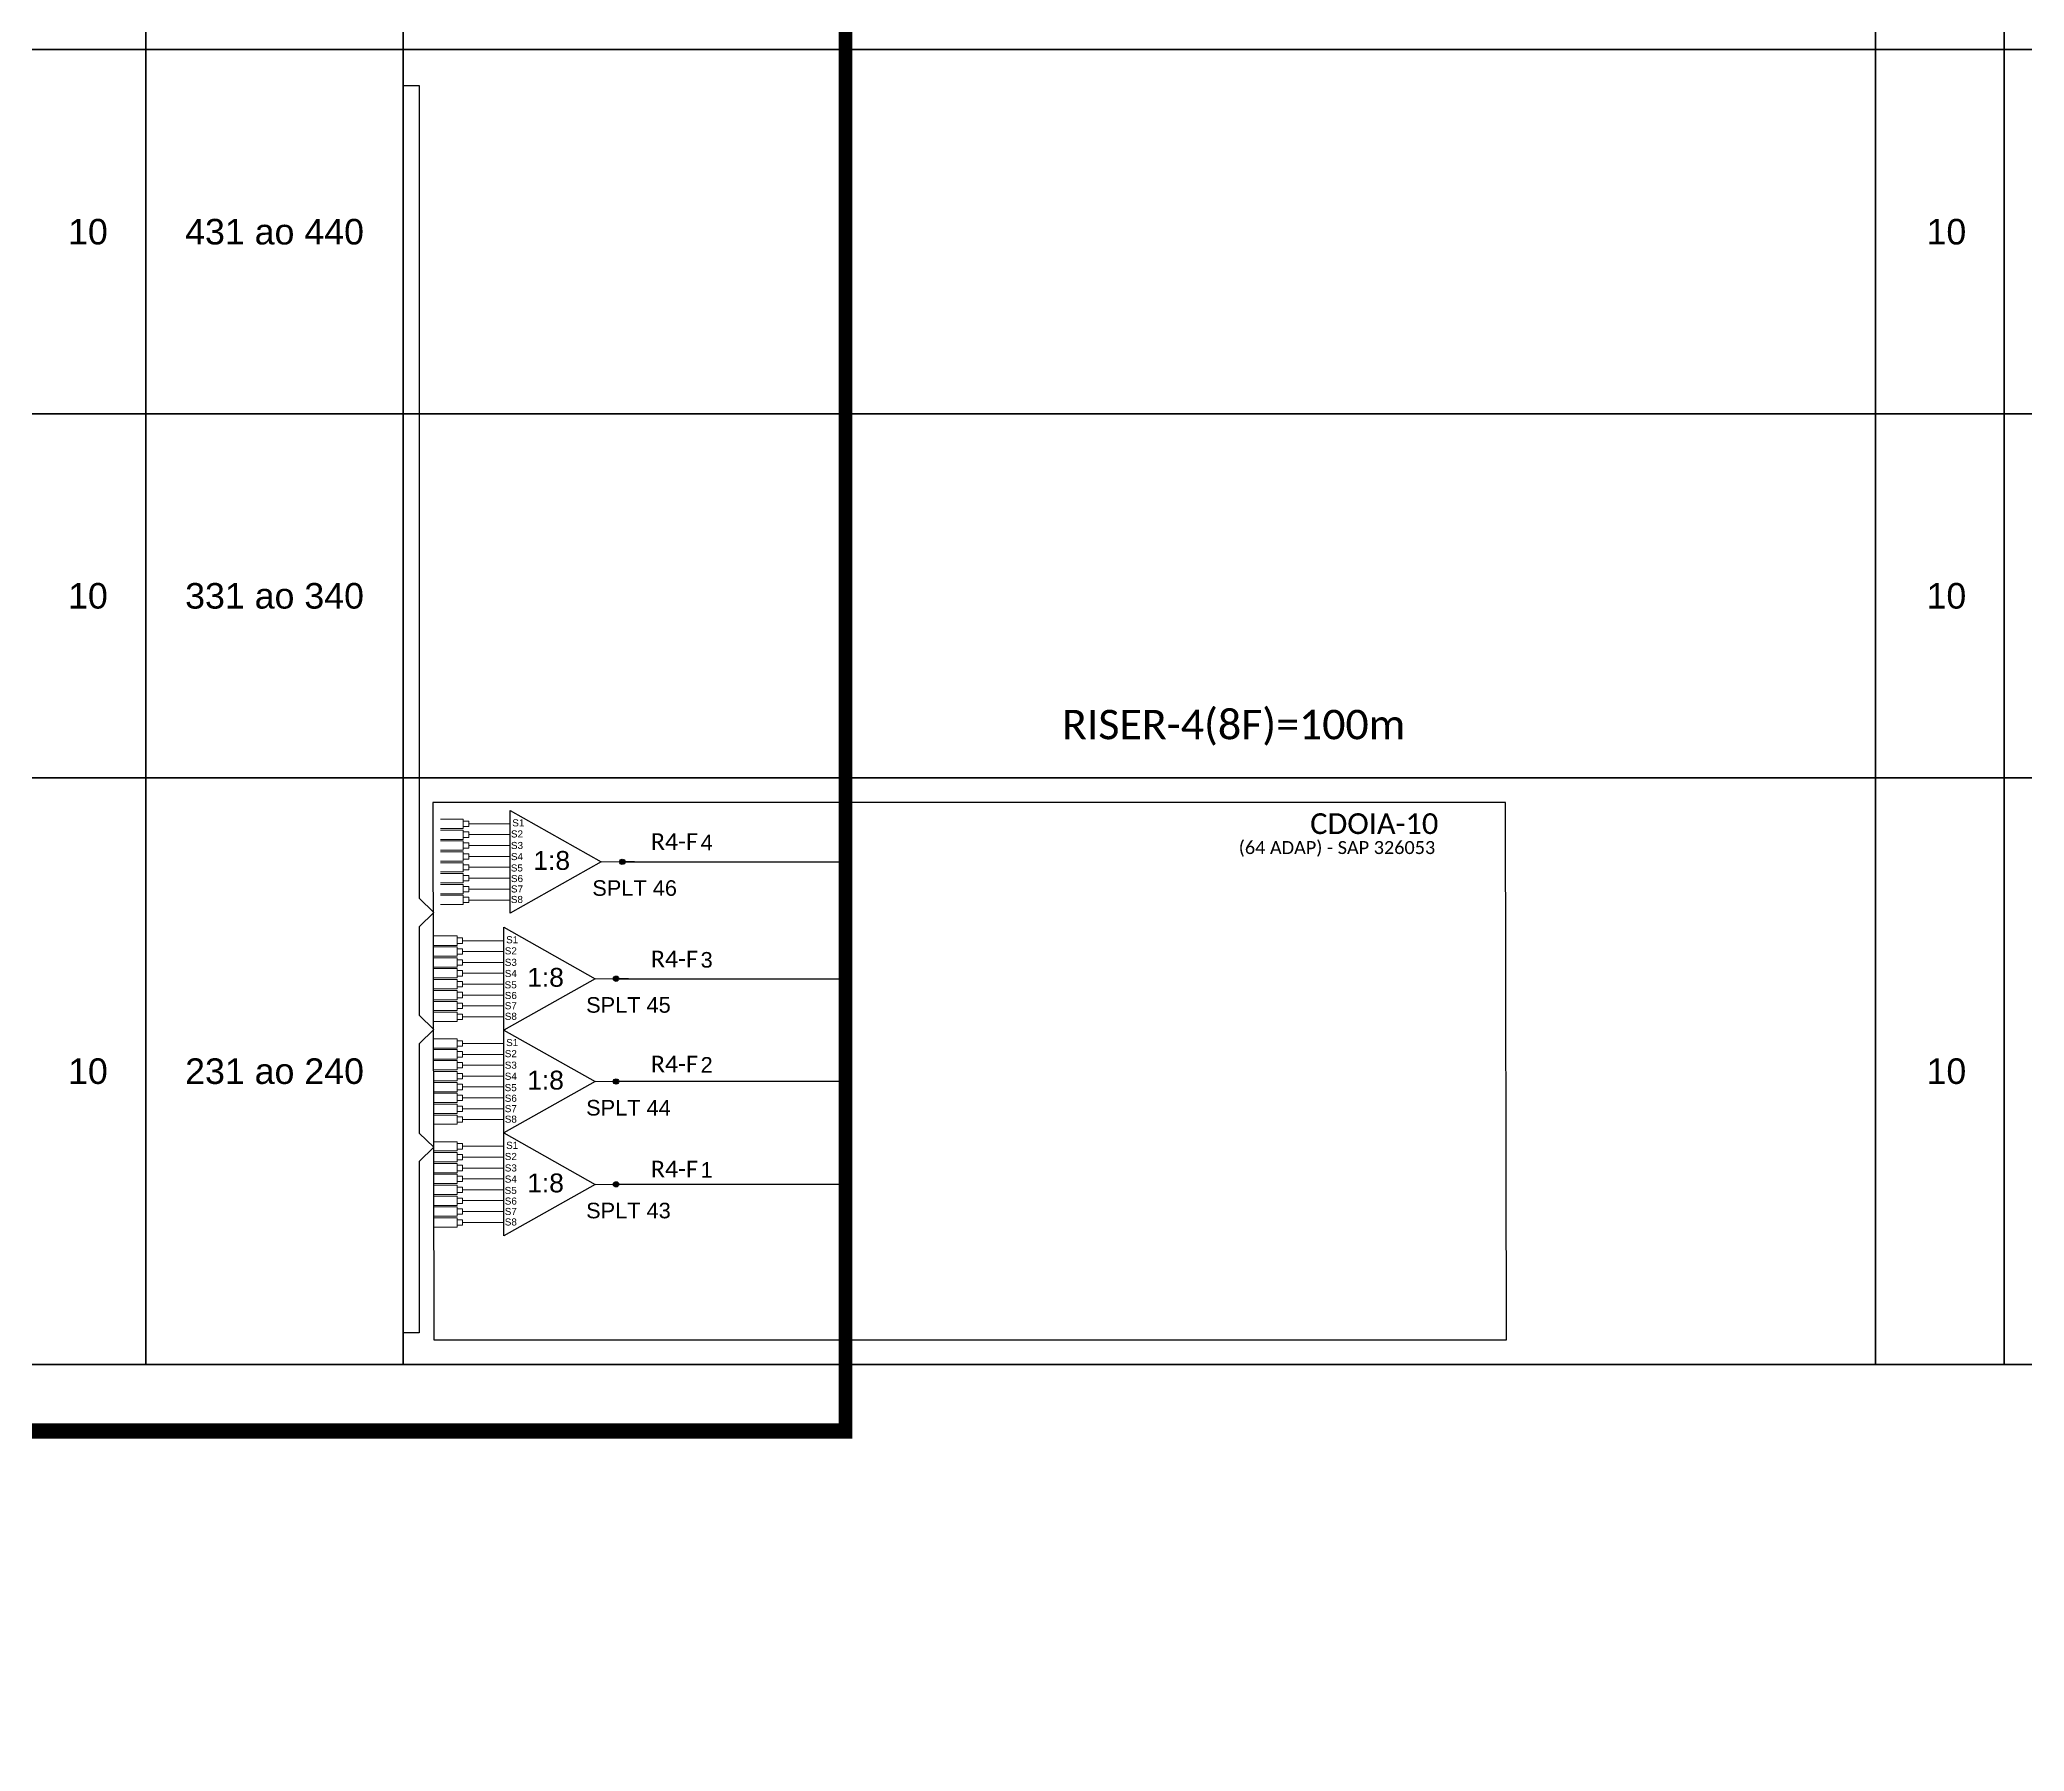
# Model space of a CAD drawing. Extents: x -89 to 2536, y 705 to 1299.
# Drawn here: x 2203.4 to 2364, y 843.5 to 982.1 of the extents above; entities that cross this region are included whole.
import ezdxf
from ezdxf.enums import TextEntityAlignment as Align

# ---------------------------------------------------------------- set-up
doc = ezdxf.new("R2010")
doc.units = 0
doc.styles.add('ARIAL', font='arial.ttf')
doc.styles.add('WMF-Calibri0', font='calibri.ttf')

msp = doc.modelspace()

# ---------------------------------------------------------------- hatches: boundary and pattern name
h = msp.add_hatch(color=3)
h.dxf.hatch_style = 1
edge = h.paths.add_edge_path()
edge.add_arc((2250.55, 915.53), 0.215, -180, 180, ccw=False)
h = msp.add_hatch(color=3)
h.dxf.hatch_style = 1
edge = h.paths.add_edge_path()
edge.add_arc((2250.05, 906.07), 0.215, -180, 180, ccw=False)
h = msp.add_hatch(color=3)
h.dxf.hatch_style = 1
edge = h.paths.add_edge_path()
edge.add_arc((2250.05, 897.75), 0.215, -180, 180, ccw=False)
h = msp.add_hatch(color=3)
h.dxf.hatch_style = 1
edge = h.paths.add_edge_path()
edge.add_arc((2250.05, 889.43), 0.215, -180, 180, ccw=False)

# ---------------------------------------------------------------- linework, layer by layer
at = {"color": 1}
for p, q in [((2250.55, 915.53), (2268.61, 915.53)), ((2250.05, 906.07), (2268.12, 906.07)), ((2268.61, 897.75), (2250.05, 897.75)), ((2268.61, 889.43), (2250.05, 889.43))]:
    msp.add_line(p, q, dxfattribs=at)
at = {"color": 3}
msp.add_line((2234.11, 896.48), (2234.11, 896.48), dxfattribs=at)
msp.add_line((2234.11, 896.48), (2234.11, 896.48), dxfattribs=at)
at = {"color": 1}
msp.add_lwpolyline([(2117.5, 856.23, 1.22, 1.22, 0), (2117.5, 869.47, 1.22, 1.22, 0), (2268.61, 869.47, 1.12, 1.12, 0), (2268.61, 1144.7, 1.12, 1.12, 0)], format="xyseb", dxfattribs=at)
for points in [[(2201.58, 1010.73), (2211.99, 1010.73), (2211.99, 981.27), (2201.58, 981.27)], [(2211.99, 1010.73), (2232.82, 1010.73), (2232.82, 981.27), (2211.99, 981.27)], [(2232.82, 1010.73), (2351.98, 1010.73), (2351.98, 981.27), (2232.82, 981.27)], [(2351.98, 1010.73), (2362.39, 1010.73), (2362.39, 981.27), (2351.98, 981.27)], [(2362.39, 1010.73), (2383.22, 1010.73), (2383.22, 981.27), (2362.39, 981.27)], [(2201.58, 981.27), (2211.99, 981.27), (2211.99, 951.8), (2201.58, 951.8)], [(2211.99, 981.27), (2232.82, 981.27), (2232.82, 951.8), (2211.99, 951.8)], [(2232.82, 981.27), (2351.98, 981.27), (2351.98, 951.8), (2232.82, 951.8)], [(2351.98, 981.27), (2362.39, 981.27), (2362.39, 951.8), (2351.98, 951.8)], [(2362.39, 981.27), (2383.22, 981.27), (2383.22, 951.8), (2362.39, 951.8)], [(2201.58, 951.8), (2211.99, 951.8), (2211.99, 922.33), (2201.58, 922.33)], [(2211.99, 951.8), (2232.82, 951.8), (2232.82, 922.33), (2211.99, 922.33)], [(2232.82, 951.8), (2351.98, 951.8), (2351.98, 922.33), (2232.82, 922.33)], [(2351.98, 951.8), (2362.39, 951.8), (2362.39, 922.33), (2351.98, 922.33)], [(2362.39, 951.8), (2383.22, 951.8), (2383.22, 922.33), (2362.39, 922.33)], [(2201.58, 922.33), (2211.99, 922.33), (2211.99, 874.86), (2201.58, 874.86)], [(2211.99, 922.33), (2232.82, 922.33), (2232.82, 874.86), (2211.99, 874.86)], [(2232.82, 922.33), (2351.98, 922.33), (2351.98, 874.86), (2232.82, 874.86)], [(2232.82, 922.33), (2351.98, 922.33), (2351.98, 874.86), (2232.82, 874.86)], [(2232.82, 922.33), (2351.98, 922.33), (2351.98, 874.86), (2232.82, 874.86)], [(2351.98, 922.33), (2362.39, 922.33), (2362.39, 874.86), (2351.98, 874.86)], [(2362.39, 922.33), (2383.22, 922.33), (2383.22, 874.86), (2362.39, 874.86)]]:
    msp.add_lwpolyline(points, close=True)
at = {"color": 3}
for points in [[(2232.85, 978.37), (2234.11, 978.37), (2234.11, 912.58), (2235.31, 911.43), (2234.11, 910.28), (2234.11, 905.96), (2234.11, 905.96), (2234.11, 903.11), (2235.31, 901.96), (2234.11, 900.81), (2234.11, 896.48), (2234.11, 893.58), (2235.31, 892.43), (2234.11, 891.28), (2234.11, 886.95), (2234.11, 881.75)], [(2251.55, 915.53), (2250.55, 915.53)], [(2234.11, 881.75), (2234.11, 877.42), (2232.85, 877.42)], [(2234.11, 881.75), (2234.11, 877.42), (2232.85, 877.42)]]:
    msp.add_lwpolyline(points, dxfattribs=at)
at = {"color": 1}
msp.add_lwpolyline([(2322.04, 920.34), (2235.23, 920.34), (2235.31, 876.85), (2322.12, 876.85)], close=True, dxfattribs=at)
at = {"color": 3, "lineweight": 0}
for points in [[(2237.68, 918.98), (2235.84, 918.98)], [(2237.68, 918.98), (2237.68, 918.23)], [(2237.68, 918.23), (2235.84, 918.23)], [(2237.68, 918.1), (2235.84, 918.1)], [(2237.68, 917.35), (2235.84, 917.35)], [(2237.68, 917.22), (2235.84, 917.22)], [(2237.68, 918.1), (2237.68, 917.35)], [(2237.68, 917.22), (2237.68, 916.47)], [(2238.13, 918.61), (2241.47, 918.61)], [(2241.47, 917.73), (2238.13, 917.73)], [(2237.68, 916.47), (2235.84, 916.47)], [(2237.68, 916.34), (2235.84, 916.34)], [(2237.68, 915.59), (2235.84, 915.59)], [(2237.68, 916.34), (2237.68, 915.59)], [(2241.47, 916.85), (2238.13, 916.85)], [(2241.47, 915.97), (2238.13, 915.97)], [(2237.68, 915.46), (2235.84, 915.46)], [(2237.68, 914.71), (2235.84, 914.71)], [(2237.68, 914.58), (2235.84, 914.58)], [(2237.68, 915.46), (2237.68, 914.71)], [(2237.68, 914.58), (2237.68, 913.83)], [(2241.47, 915.09), (2238.13, 915.09)], [(2241.47, 914.21), (2238.13, 914.21)], [(2237.68, 913.83), (2235.84, 913.83)], [(2237.68, 913.7), (2235.84, 913.7)], [(2237.68, 912.95), (2235.84, 912.95)], [(2237.68, 912.82), (2235.84, 912.82)], [(2237.68, 913.7), (2237.68, 912.95)], [(2237.68, 912.82), (2237.68, 912.07)], [(2241.47, 913.33), (2238.13, 913.33)], [(2241.47, 912.44), (2238.13, 912.44)], [(2237.68, 912.07), (2235.84, 912.07)], [(2237.19, 909.53), (2235.34, 909.53)], [(2237.19, 909.53), (2237.19, 908.77)], [(2237.63, 909.15), (2240.97, 909.15)], [(2237.19, 908.77), (2235.34, 908.77)], [(2237.19, 908.65), (2235.34, 908.65)], [(2237.19, 907.89), (2235.34, 907.89)], [(2237.19, 907.77), (2235.34, 907.77)], [(2237.19, 908.65), (2237.19, 907.89)], [(2237.19, 907.77), (2237.19, 907.01)], [(2240.97, 908.27), (2237.63, 908.27)], [(2237.19, 907.01), (2235.34, 907.01)], [(2237.19, 906.89), (2235.34, 906.89)], [(2237.19, 906.13), (2235.34, 906.13)], [(2237.19, 906), (2235.34, 906)], [(2237.19, 906.89), (2237.19, 906.13)], [(2237.19, 906), (2237.19, 905.25)], [(2240.97, 907.39), (2237.63, 907.39)], [(2240.97, 906.51), (2237.63, 906.51)], [(2237.19, 905.25), (2235.34, 905.25)], [(2237.19, 905.12), (2235.34, 905.12)], [(2237.19, 904.37), (2235.34, 904.37)], [(2237.19, 904.24), (2235.34, 904.24)], [(2237.19, 905.12), (2237.19, 904.37)], [(2237.19, 904.24), (2237.19, 903.49)], [(2240.97, 905.63), (2237.63, 905.63)], [(2240.97, 904.75), (2237.63, 904.75)], [(2237.19, 903.49), (2235.34, 903.49)], [(2237.19, 903.36), (2235.34, 903.36)], [(2237.19, 903.36), (2237.19, 902.61)], [(2240.97, 903.87), (2237.63, 903.87)], [(2240.97, 902.99), (2237.63, 902.99)], [(2237.19, 902.61), (2235.34, 902.61)], [(2237.19, 901.21), (2235.34, 901.21)], [(2237.19, 901.21), (2237.19, 900.45)], [(2237.19, 900.45), (2235.34, 900.45)], [(2237.19, 900.33), (2235.34, 900.33)], [(2237.19, 899.57), (2235.34, 899.57)], [(2237.19, 899.44), (2235.34, 899.44)], [(2237.19, 900.33), (2237.19, 899.57)], [(2237.19, 899.44), (2237.19, 898.69)], [(2237.63, 900.83), (2240.97, 900.83)], [(2240.97, 899.95), (2237.63, 899.95)], [(2237.19, 898.69), (2235.34, 898.69)], [(2237.19, 898.56), (2235.34, 898.56)], [(2237.19, 898.56), (2237.19, 897.81)], [(2240.97, 899.07), (2237.63, 899.07)], [(2240.97, 898.19), (2237.63, 898.19)], [(2237.19, 897.81), (2235.34, 897.81)], [(2237.19, 897.68), (2235.34, 897.68)], [(2237.19, 896.93), (2235.34, 896.93)], [(2237.19, 896.8), (2235.34, 896.8)], [(2237.19, 897.68), (2237.19, 896.93)], [(2237.19, 896.8), (2237.19, 896.05)], [(2240.97, 897.31), (2237.63, 897.31)], [(2240.97, 896.43), (2237.63, 896.43)], [(2237.19, 896.05), (2235.34, 896.05)], [(2237.19, 895.92), (2235.34, 895.92)], [(2237.19, 895.17), (2235.34, 895.17)], [(2237.19, 895.04), (2235.34, 895.04)], [(2237.19, 895.92), (2237.19, 895.17)], [(2237.19, 895.04), (2237.19, 894.29)], [(2240.97, 895.55), (2237.63, 895.55)], [(2240.97, 894.67), (2237.63, 894.67)], [(2237.19, 894.29), (2235.34, 894.29)], [(2237.19, 892.88), (2235.34, 892.88)], [(2237.19, 892.13), (2235.34, 892.13)], [(2237.19, 892), (2235.34, 892)], [(2237.19, 892.88), (2237.19, 892.13)], [(2237.19, 892), (2237.19, 891.25)], [(2237.63, 892.51), (2240.97, 892.51)], [(2240.97, 891.63), (2237.63, 891.63)], [(2237.19, 891.25), (2235.34, 891.25)], [(2237.19, 891.12), (2235.34, 891.12)], [(2237.19, 890.37), (2235.34, 890.37)], [(2237.19, 890.24), (2235.34, 890.24)], [(2237.19, 891.12), (2237.19, 890.37)], [(2237.19, 890.24), (2237.19, 889.49)], [(2240.97, 890.75), (2237.63, 890.75)], [(2240.97, 889.87), (2237.63, 889.87)], [(2237.19, 889.49), (2235.34, 889.49)], [(2237.19, 889.36), (2235.34, 889.36)], [(2237.19, 888.61), (2235.34, 888.61)], [(2237.19, 888.48), (2235.34, 888.48)], [(2237.19, 889.36), (2237.19, 888.61)], [(2237.19, 888.48), (2237.19, 887.73)], [(2240.97, 888.99), (2237.63, 888.99)], [(2237.19, 887.73), (2235.34, 887.73)], [(2237.19, 887.6), (2235.34, 887.6)], [(2237.19, 886.85), (2235.34, 886.85)], [(2237.19, 886.72), (2235.34, 886.72)], [(2237.19, 887.6), (2237.19, 886.85)], [(2237.19, 886.72), (2237.19, 885.97)], [(2240.97, 888.11), (2237.63, 888.11)], [(2240.97, 887.22), (2237.63, 887.22)], [(2237.19, 885.97), (2235.34, 885.97)], [(2240.97, 886.34), (2237.63, 886.34)]]:
    msp.add_lwpolyline(points, dxfattribs=at)
for points in [[(2238.13, 918.83), (2237.68, 918.83), (2237.68, 918.39), (2238.13, 918.39)], [(2238.13, 917.95), (2237.68, 917.95), (2237.68, 917.51), (2238.13, 917.51)], [(2238.13, 917.07), (2237.68, 917.07), (2237.68, 916.63), (2238.13, 916.63)], [(2238.13, 916.19), (2237.68, 916.19), (2237.68, 915.75), (2238.13, 915.75)], [(2238.13, 915.3), (2237.68, 915.3), (2237.68, 914.87), (2238.13, 914.87)], [(2238.13, 914.42), (2237.68, 914.42), (2237.68, 913.99), (2238.13, 913.99)], [(2238.13, 913.54), (2237.68, 913.54), (2237.68, 913.11), (2238.13, 913.11)], [(2238.13, 912.66), (2237.68, 912.66), (2237.68, 912.23), (2238.13, 912.23)], [(2237.63, 909.37), (2237.19, 909.37), (2237.19, 908.93), (2237.63, 908.93)], [(2237.63, 908.49), (2237.19, 908.49), (2237.19, 908.05), (2237.63, 908.05)], [(2237.63, 907.61), (2237.19, 907.61), (2237.19, 907.17), (2237.63, 907.17)], [(2237.63, 906.73), (2237.19, 906.73), (2237.19, 906.29), (2237.63, 906.29)], [(2237.63, 905.85), (2237.19, 905.85), (2237.19, 905.41), (2237.63, 905.41)], [(2237.63, 904.97), (2237.19, 904.97), (2237.19, 904.53), (2237.63, 904.53)], [(2237.63, 904.09), (2237.19, 904.09), (2237.19, 903.65), (2237.63, 903.65)], [(2237.63, 903.21), (2237.19, 903.21), (2237.19, 902.77), (2237.63, 902.77)], [(2237.63, 901.05), (2237.19, 901.05), (2237.19, 900.61), (2237.63, 900.61)], [(2237.63, 900.17), (2237.19, 900.17), (2237.19, 899.73), (2237.63, 899.73)], [(2237.63, 899.29), (2237.19, 899.29), (2237.19, 898.85), (2237.63, 898.85)], [(2237.63, 898.41), (2237.19, 898.41), (2237.19, 897.97), (2237.63, 897.97)], [(2237.63, 897.53), (2237.19, 897.53), (2237.19, 897.09), (2237.63, 897.09)], [(2237.63, 896.65), (2237.19, 896.65), (2237.19, 896.21), (2237.63, 896.21)], [(2237.63, 895.76), (2237.19, 895.76), (2237.19, 895.33), (2237.63, 895.33)], [(2237.63, 894.88), (2237.19, 894.88), (2237.19, 894.45), (2237.63, 894.45)], [(2237.63, 892.73), (2237.19, 892.73), (2237.19, 892.29), (2237.63, 892.29)], [(2237.63, 891.85), (2237.19, 891.85), (2237.19, 891.41), (2237.63, 891.41)], [(2237.63, 890.97), (2237.19, 890.97), (2237.19, 890.53), (2237.63, 890.53)], [(2237.63, 890.08), (2237.19, 890.08), (2237.19, 889.65), (2237.63, 889.65)], [(2237.63, 889.2), (2237.19, 889.2), (2237.19, 888.77), (2237.63, 888.77)], [(2237.63, 888.32), (2237.19, 888.32), (2237.19, 887.89), (2237.63, 887.89)], [(2237.63, 887.44), (2237.19, 887.44), (2237.19, 887.01), (2237.63, 887.01)], [(2237.63, 886.56), (2237.19, 886.56), (2237.19, 886.13), (2237.63, 886.13)]]:
    msp.add_lwpolyline(points, close=True, dxfattribs=at)
at = {"color": 1}
for points in [[(2241.47, 919.69), (2248.85, 915.53), (2241.47, 911.37), (2241.47, 919.69)], [(2240.97, 910.23), (2248.35, 906.07), (2240.97, 901.91), (2240.97, 910.23)], [(2240.97, 901.91), (2248.35, 897.75), (2240.97, 893.59), (2240.97, 901.91)], [(2240.97, 893.59), (2248.35, 889.43), (2240.97, 885.26), (2240.97, 893.59)]]:
    msp.add_lwpolyline(points, dxfattribs=at)
at = {"color": 1, "lineweight": 0}
for points in [[(2248.85, 915.53), (2250.55, 915.53)], [(2248.35, 906.07), (2250.05, 906.07)], [(2248.35, 897.75), (2250.05, 897.75)], [(2248.35, 889.43), (2250.05, 889.43)]]:
    msp.add_lwpolyline(points, dxfattribs=at)
at = {"color": 2}
msp.add_lwpolyline([(2251.06, 906.07), (2250.05, 906.07)], dxfattribs=at)
for points in [[(2251.06, 897.75), (2250.05, 897.75)], [(2383.22, 761.89), (1781.63, 761.89), (1781.63, 874.86), (2383.22, 874.86)]]:
    msp.add_lwpolyline(points)
at = {"color": 5}
msp.add_lwpolyline([(2251.06, 889.43), (2250.05, 889.43)], dxfattribs=at)
at = {"color": 3}
for centre in [(2250.55, 915.53), (2250.05, 906.07), (2250.05, 897.75), (2250.05, 889.43)]:
    msp.add_circle(centre, 0.215, dxfattribs=at)

# ---------------------------------------------------------------- texts
at = {"style": 'ARIAL'}
for s, p in [('10', (2207.31, 966.53)), ('431 ao 440', (2222.41, 966.53)), ('10', (2357.71, 966.53)), ('10', (2207.31, 937.06)), ('331 ao 340', (2222.41, 937.06)), ('10', (2357.71, 937.06)), ('10', (2207.31, 898.59)), ('231 ao 240', (2222.41, 898.59)), ('10', (2357.71, 898.59))]:
    msp.add_text(s, height=2.07, dxfattribs=at).set_placement(p, align=Align.MIDDLE_CENTER)
at = {"color": 1}
for s, height, style, p in [('RISER-4(8F)=100m', 2.3811, 'WMF-Calibri0', (2286.13, 925.45)), ('S1', 0.573, 'ARIAL', (2241.65, 918.4)), ('CDOIA-10', 1.68, 'WMF-Calibri0', (2306.22, 917.78)), ('S3', 0.573, 'ARIAL', (2241.54, 916.57)), ('S2', 0.573, 'ARIAL', (2241.54, 917.5)), ('R4-F', 1.344, 'WMF-Calibri0', (2252.87, 916.5)), ('S4', 0.573, 'ARIAL', (2241.54, 915.67)), ('1:8', 1.527, 'ARIAL', (2243.36, 914.88)), ('S5', 0.573, 'ARIAL', (2241.53, 914.75)), ('S6', 0.573, 'ARIAL', (2241.54, 913.89)), ('S7', 0.573, 'ARIAL', (2241.54, 913.05)), ('S8', 0.573, 'ARIAL', (2241.53, 912.2)), ('S1', 0.573, 'ARIAL', (2241.15, 908.94)), ('S2', 0.573, 'ARIAL', (2241.04, 908.04)), ('S3', 0.573, 'ARIAL', (2241.04, 907.11)), ('R4-F', 1.344, 'WMF-Calibri0', (2252.87, 907)), ('S5', 0.573, 'ARIAL', (2241.03, 905.29)), ('S4', 0.573, 'ARIAL', (2241.04, 906.21)), ('1:8', 1.527, 'ARIAL', (2242.86, 905.42)), ('S6', 0.573, 'ARIAL', (2241.04, 904.43)), ('S8', 0.573, 'ARIAL', (2241.04, 902.74)), ('S7', 0.573, 'ARIAL', (2241.04, 903.6)), ('S1', 0.573, 'ARIAL', (2241.15, 900.62)), ('S2', 0.573, 'ARIAL', (2241.04, 899.72)), ('R4-F', 1.344, 'WMF-Calibri0', (2252.87, 898.5)), ('S3', 0.573, 'ARIAL', (2241.04, 898.79)), ('S4', 0.573, 'ARIAL', (2241.04, 897.89)), ('1:8', 1.527, 'ARIAL', (2242.86, 897.1)), ('S5', 0.573, 'ARIAL', (2241.03, 896.97)), ('S6', 0.573, 'ARIAL', (2241.04, 896.11)), ('S8', 0.573, 'ARIAL', (2241.04, 894.42)), ('S7', 0.573, 'ARIAL', (2241.04, 895.27)), ('S2', 0.573, 'ARIAL', (2241.04, 891.4)), ('S1', 0.573, 'ARIAL', (2241.15, 892.3)), ('S3', 0.573, 'ARIAL', (2241.04, 890.47)), ('S4', 0.573, 'ARIAL', (2241.04, 889.57)), ('1:8', 1.527, 'ARIAL', (2242.86, 888.78)), ('R4-F', 1.344, 'WMF-Calibri0', (2252.87, 890)), ('S5', 0.573, 'ARIAL', (2241.03, 888.65)), ('S6', 0.573, 'ARIAL', (2241.04, 887.79)), ('S8', 0.573, 'ARIAL', (2241.04, 886.1)), ('S7', 0.573, 'ARIAL', (2241.04, 886.95))]:
    msp.add_text(s, height=height, dxfattribs=dict(at, style=style)).set_placement(p)
for s, height, style, p in [('4', 1.26, 'ARIAL', (2257.38, 916.47)), ('(64 ADAP) - SAP 326053', 1.05, 'WMF-Calibri0', (2308.39, 916.16)), ('3', 1.26, 'ARIAL', (2257.38, 906.97)), ('2', 1.26, 'ARIAL', (2257.38, 898.47)), ('1', 1.26, 'ARIAL', (2257.38, 889.97))]:
    msp.add_text(s, height=height, dxfattribs=dict(at, style=style)).set_placement(p, align=Align.CENTER)
at = {"style": 'ARIAL'}
for s, p in [('SPLT 46', (2251.55, 912.78)), ('SPLT 45', (2251.05, 903.32)), ('SPLT 44', (2251.05, 895)), ('SPLT 43', (2251.05, 886.68))]:
    msp.add_text(s, height=1.26, dxfattribs=at).set_placement(p, align=Align.CENTER)

doc.saveas('drawing.dxf')
